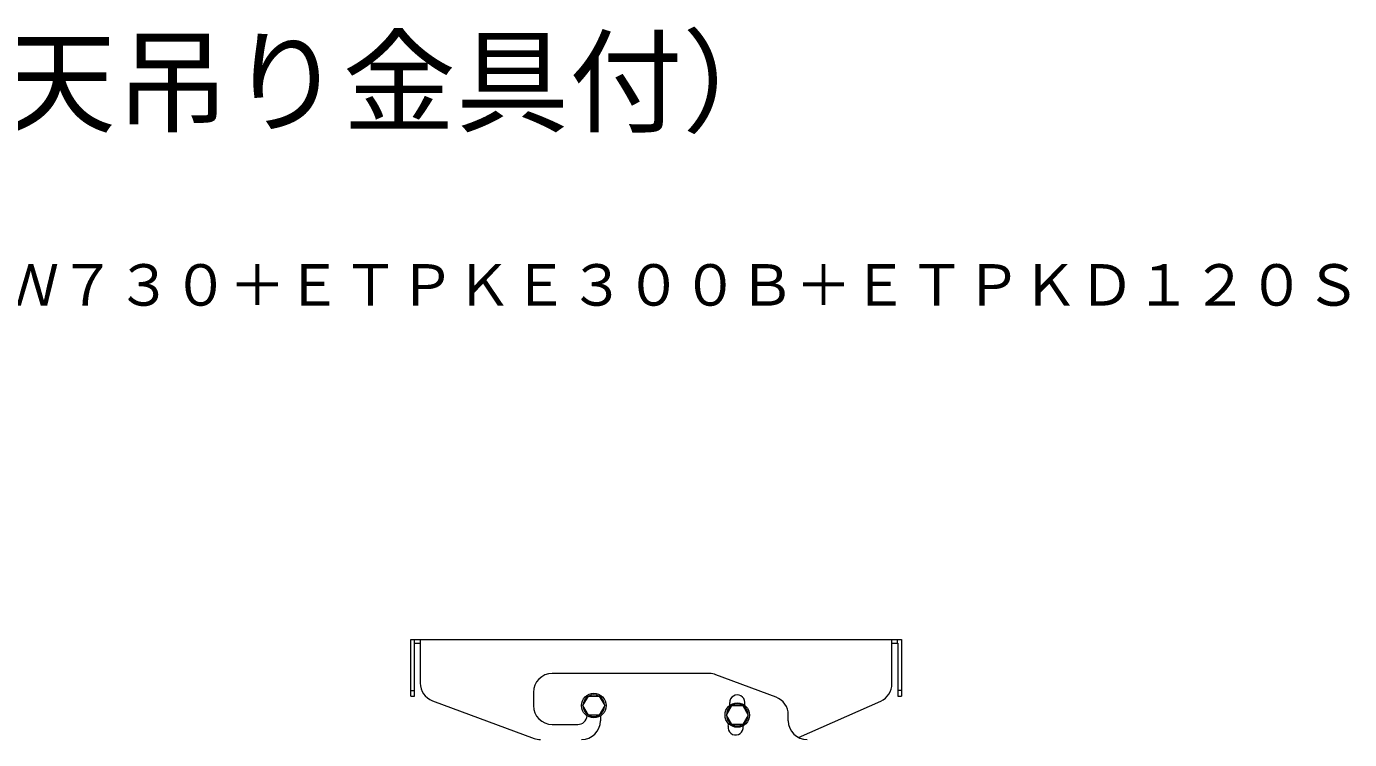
# Model space of a CAD drawing. Units: millimetres, scale not verified. Extents: x -63 to 62, y -56 to 57.
# Drawn here: x 5.35 to 52.07, y 31.63 to 56.82 of the extents above; entities that cross this region are included whole.
import ezdxf
from ezdxf.enums import TextEntityAlignment as Align

# ---------------------------------------------------------------- set-up
doc = ezdxf.new("R2010")
doc.units = ezdxf.units.MM
doc.header["$LTSCALE"] = 0.125
doc.layers.add('0-1_MOJI1', color=7, linetype='Continuous')
doc.layers.add('0-3_TOUROKU', color=7, linetype='Continuous')
doc.layers.add('0-5_GAIKEI', color=1, linetype='Continuous', lineweight=18)
doc.styles.add('ＭＳ ゴシック', font='')
doc.styles.get('ＭＳ ゴシック').set_extended_font_data('MS Gothic')

msp = doc.modelspace()

# ---------------------------------------------------------------- linework, layer by layer
at = {"layer": '0-5_GAIKEI', "color": 7}
for p, q in [((18.9152, 35.1586), (36.2485, 35.1586)), ((18.9152, 33.1586), (18.9152, 35.1586)), ((19.0485, 33.1586), (19.0485, 35.1586)), ((19.2485, 35.1586), (19.2485, 33.6223)), ((35.9105, 33.5924), (35.9105, 35.1586)), ((36.2485, 35.1586), (36.2485, 33.1586)), ((29.461, 33.9586), (23.9152, 33.9586)), ((31.8159, 33.1208), (29.695, 33.9161)), ((23.2485, 33.2919), (23.2485, 32.8252)), ((36.2485, 33.3586), (36.1152, 33.3586)), ((18.9152, 33.1586), (19.0485, 33.1586)), ((19.6833, 32.9973), (23.2696, 31.6669)), ((32.6126, 31.6979), (35.5138, 32.9829)), ((36.1152, 33.1586), (36.2485, 33.1586)), ((25.6152, 32.4601), (25.6152, 32.2919)), ((32.2485, 32.2919), (32.2485, 32.4966)), ((23.9152, 32.1586), (24.8152, 32.1586))]:
    msp.add_line(p, q, dxfattribs=at)
at = {"layer": '0-5_GAIKEI'}
for p, q in [((36.1105, 35.0252), (36.1105, 35.1586)), ((19.0485, 35.0252), (19.2485, 35.0252)), ((35.9105, 35.0252), (36.1152, 35.0252)), ((36.1152, 35.0252), (36.1152, 33.1586)), ((18.9152, 33.3586), (19.0485, 33.3586)), ((25.1894, 33.1586), (25.5743, 33.1585)), ((25.5743, 33.1585), (25.7667, 32.8252)), ((25.7667, 32.8252), (25.5743, 32.4919)), ((30.0636, 32.4919), (30.2561, 32.8252)), ((30.2561, 32.8252), (30.641, 32.8252)), ((30.641, 32.8252), (30.8334, 32.4919)), ((25.5743, 32.4919), (25.1894, 32.4919)), ((30.2561, 32.1586), (30.0636, 32.4919)), ((30.8334, 32.4919), (30.641, 32.1585)), ((30.641, 32.1585), (30.2561, 32.1586))]:
    msp.add_line(p, q, dxfattribs=at)
msp.add_lwpolyline([(25.1894, 32.4919), (24.9969, 32.8252), (25.1894, 33.1586)], dxfattribs=at)
for centre in [(25.3818, 32.8252), (30.4485, 32.4919)]:
    msp.add_circle(centre, 0.4333, dxfattribs=at)
at = {"layer": '0-5_GAIKEI', "color": 7}
for centre, radius, start, end in [((23.9152, 33.2919), 0.6667, 90, 180), ((29.461, 33.2919), 0.6667, 69.44395, 90), ((19.9152, 33.6223), 0.6667, 180, 249.64677), ((30.4473, 32.9345), 0.2667, 1.23597, 181.23597), ((35.2439, 33.5924), 0.6667, 293.88864, 0), ((23.9152, 32.8252), 0.6667, 180, 270), ((25.3818, 32.8252), 4.8, 0.09815, 1.23597), ((25.3818, 32.8252), 5.3333, 0.08847, 1.23597), ((31.5818, 32.4966), 0.6667, 0, 69.44395), ((24.8152, 32.4919), 0.3333, 270, 354.68156), ((24.9485, 32.2919), 0.6667, 270, 0), ((32.9152, 32.2919), 0.6667, 180, 270), ((30.3894, 32.0532), 0.2667, 171.23596, 351.23597), ((25.3818, 32.8252), 4.8, 351.23597, 352.37378), ((25.3818, 32.8252), 5.3333, 351.23597, 352.38346), ((23.5015, 32.2919), 0.6667, 249.64677, 270)]:
    msp.add_arc(centre, radius, start, end, dxfattribs=at)
at = {"layer": '0-5_GAIKEI'}
for centre, start, end in [((25.3818, 32.8252), 60.40375, 119.59188), ((25.3818, 32.8252), 120.40814, 179.59405), ((25.3818, 32.8252), 180.41036, 239.59183), ((25.3818, 32.8252), 0.40814, 59.59405), ((25.3818, 32.8252), 300.41036, 359.59183), ((30.4485, 32.4919), 120.40814, 179.59405), ((30.4485, 32.4919), 60.40375, 119.59188), ((30.4485, 32.4919), 0.40814, 59.59405), ((25.3818, 32.8252), 240.40819, 299.58744), ((30.4485, 32.4919), 180.41036, 239.59183), ((30.4485, 32.4919), 300.41036, 359.59183), ((30.4485, 32.4919), 240.40819, 299.58744)]:
    msp.add_arc(centre, 0.3833, start, end, dxfattribs=at)

# ---------------------------------------------------------------- texts
at = {"layer": '0-1_MOJI1', "style": 'ＭＳ ゴシック'}
msp.add_text('液晶プロジェクター（天吊り金具付）', height=2.933, dxfattribs=at).set_placement((-35.5003, 52.5129), align=Align.BOTTOM_LEFT)
at = {"layer": '0-3_TOUROKU', "style": 'ＭＳ ゴシック'}
msp.add_text('ＰＴＥＷ７３０＋ＥＴＰＫＥ３００Ｂ＋ＥＴＰＫＤ１２０Ｓ', height=1.466, dxfattribs=at).set_placement((-1.5004, 46.5129), align=Align.BOTTOM_LEFT)

doc.saveas('drawing.dxf')
